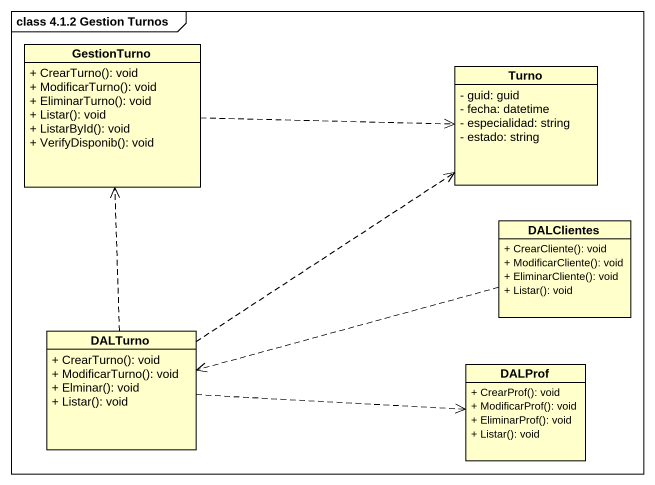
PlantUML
@startuml
mainframe class 4.1.2 Gestion Turnos
hide circle
hide empty members
skinparam classAttributeIconSize 0
class GestionTurno {
  + CrearTurno(): void
  + ModificarTurno(): void
  + EliminarTurno(): void
  + Listar(): void
  + ListarById(): void
  + VerifyDisponib(): void
}
class Turno {
  - guid: guid
  - fecha: datetime
  - especialidad: string
  - estado: string
}
class DALClientes {
  + CrearCliente(): void
  + ModificarCliente(): void
  + EliminarCliente(): void
  + Listar(): void
}
class DALTurno {
  + CrearTurno(): void
  + ModificarTurno(): void
  + Elminar(): void
  + Listar(): void
}
class DALProf {
  + CrearProf(): void
  + ModificarProf(): void
  + EliminarProf(): void
  + Listar(): void
}
GestionTurno .right.> Turno
DALClientes .left.> DALTurno
DALTurno .up.> GestionTurno
DALTurno .up.> Turno
DALTurno .right.> DALProf
@enduml
